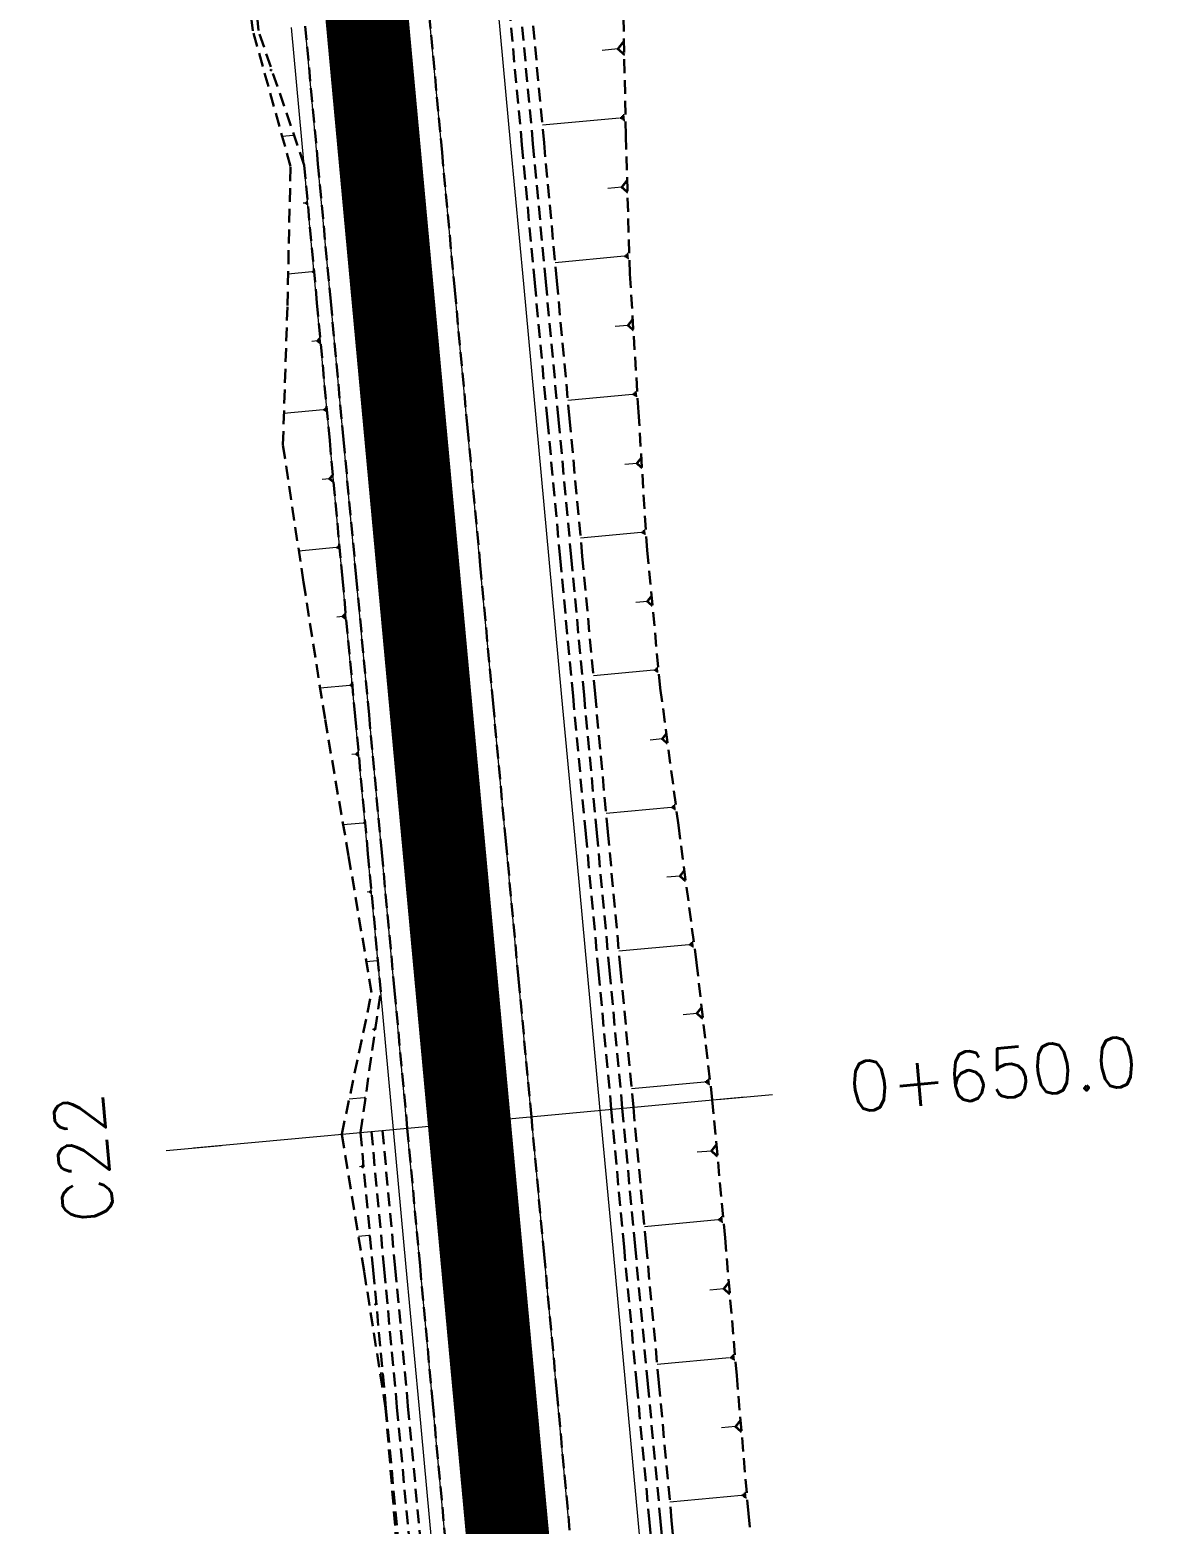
# Model space of a CAD drawing. Header units: metres. Extents: x 544752 to 548977, y 1840603 to 1844608.
# Drawn here: x 548053.6 to 548094.9, y 1841429.3 to 1841483.3 of the extents above; entities that cross this region are included whole.
import ezdxf

# ---------------------------------------------------------------- set-up
doc = ezdxf.new("R2010")
doc.units = ezdxf.units.M
doc.header["$MEASUREMENT"] = 0
for name, pattern in [('ACAD_ISO02W100', [15, 12, -3]), ('Anordnung Grundriss$0$GESTRICHELT', [0.75, 0.5, -0.25]), ('HIDDEN', [0.375, 0.25, -0.125])]:
    doc.linetypes.add(name, pattern=pattern)
doc.layers.add('C-ROAD', color=7, linetype='Continuous')
for name, color, linetype, lineweight in [('C-ROAD-CORR', 5, 'Continuous', 0), ('C-ROAD-SAMP', 150, 'HIDDEN', 0), ('C-ROAD-SAMP-TEXT', 11, 'Continuous', 0), ('C-TOPO-FEAT', 94, 'Continuous', 5)]:
    doc.layers.add(name, color=color, linetype=linetype, lineweight=lineweight)

msp = doc.modelspace()

# ---------------------------------------------------------------- linework, layer by layer
at = {"layer": 'C-ROAD', "color": 1, "linetype": 'ACAD_ISO02W100', "lineweight": 60, "ltscale": 0.1, "const_width": 3, "flags": 128}
msp.add_lwpolyline([(548075.9532784619, 1841374.251104837), (548063.8411647681, 1841505.086428439)], dxfattribs=at)
at = {"layer": 'C-ROAD-CORR', "color": 160, "linetype": 'Continuous'}
for p, q in [((548074.8782773166, 1841482.627246626, 483.406388162574), (548074.3077470337, 1841482.574429638, 482.833418322373)), ((548062.3554245185, 1841481.861804835, 480.5089228033092), (548062.3081774168, 1841481.857430922, 480.4772900514079)), ((548074.9399439608, 1841480.128908986, 483.1858565904199), (548072.1509575397, 1841479.870717851, 480.3849446105996)), ((548074.985334297, 1841480.101005626, 483.2284815040564), (548074.97944048, 1841480.164670768, 483.2284815040564)), ((548075.030724633, 1841480.073102267, 483.271106417693), (548075.0189369994, 1841480.20043255, 483.271106417693)), ((548075.0761149692, 1841480.045198907, 483.3137313313295), (548075.0584335186, 1841480.236194332, 483.3137313313295)), ((548075.1215053053, 1841480.017295547, 483.356356244966), (548075.097930038, 1841480.271956114, 483.356356244966)), ((548063.1485097317, 1841479.493861955, 480.4505769242967), (548062.7571168658, 1841479.45762866, 480.1885326302395)), ((548063.1561072754, 1841479.489191424, 480.4553333647006), (548063.1551207543, 1841479.499847848, 480.4553333647006)), ((548063.1637048192, 1841479.484520892, 480.4600898051045), (548063.1617317767, 1841479.505833742, 480.4600898051045)), ((548063.1713023628, 1841479.479850361, 480.4648462455085), (548063.1683427992, 1841479.511819635, 480.4648462455085)), ((548063.1788999066, 1841479.47517983, 480.4696026859124), (548063.1749538216, 1841479.517805528, 480.4696026859124)), ((548075.0182800547, 1841477.630891916, 482.9819278328711), (548074.5094484219, 1841477.583786697, 482.4709204629249)), ((548063.6196183487, 1841477.058058112, 480.3870381860056), (548063.5112525485, 1841477.04802612, 480.3144854083051)), ((548075.142945112, 1841475.108059056, 482.8218344927289), (548075.1376799792, 1841475.164933139, 482.8218344927289)), ((548075.1834937336, 1841475.083132103, 482.8599126749619), (548075.1729634679, 1841475.196880269, 482.8599126749619)), ((548075.2240423552, 1841475.05820515, 482.897990857195), (548075.2082469567, 1841475.228827399, 482.897990857195)), ((548075.2645909768, 1841475.033278198, 482.936069039428), (548075.2435304455, 1841475.260774529, 482.936069039428)), ((548063.8928607275, 1841474.525459524, 480.3610125502464), (548063.8841951109, 1841474.619065708, 480.3610125502464)), ((548075.1023964904, 1841475.132986008, 482.7837563104958), (548072.6109067928, 1841474.90233571, 480.2816131344574)), ((548063.8261237965, 1841474.566485539, 480.3192319107677), (548062.9666236854, 1841474.486917095, 479.7437817185962)), ((548063.8428080293, 1841474.556229035, 480.3296770706374), (548063.8406416251, 1841474.579630581, 480.3296770706374)), ((548063.859492262, 1841474.545972532, 480.3401222305071), (548063.8551594537, 1841474.592775623, 480.3401222305071)), ((548063.8761764948, 1841474.535716028, 480.3505673903767), (548063.8696772823, 1841474.605920666, 480.3505673903767)), ((548075.243556834, 1841472.63749547, 482.6425493797137), (548074.7800592012, 1841472.594587057, 482.1770698555355)), ((548064.0315906359, 1841472.074816816, 480.2507302691857), (548063.8251320885, 1841472.055703863, 480.1125027003272)), ((548075.4049127584, 1841470.142860058, 482.5215099489278), (548073.0715141161, 1841469.926845079, 480.178133817294)), ((548075.4428884716, 1841470.11951478, 482.5571719782774), (548075.4379574243, 1841470.172780065, 482.5571719782774)), ((548075.480864185, 1841470.096169503, 482.5928340076271), (548075.4710020901, 1841470.202700072, 482.5928340076271)), ((548075.5188398983, 1841470.072824226, 482.6284960369767), (548075.5040467561, 1841470.232620079, 482.6284960369767)), ((548075.5568156115, 1841470.049478948, 482.6641580663263), (548075.537091422, 1841470.262540086, 482.6641580663263)), ((548064.2362039378, 1841469.583069077, 480.1816571694889), (548062.81668465, 1841469.451656714, 479.2312644512238)), ((548064.2637590128, 1841469.566129807, 480.1989080176361), (548064.2601810582, 1841469.604778954, 480.1989080176361)), ((548064.2913140879, 1841469.549190537, 480.2161588657833), (548064.2841581785, 1841469.62648883, 480.2161588657833)), ((548064.3188691629, 1841469.532251267, 480.2334097139304), (548064.3081352989, 1841469.648198707, 480.2334097139304)), ((548064.3464242379, 1841469.515311996, 480.2506605620776), (548064.3321124193, 1841469.669908583, 480.2506605620776)), ((548075.5647792493, 1841467.648135551, 482.3989802195516), (548075.1281904782, 1841467.607718233, 481.9605246179077)), ((548064.461395433, 1841467.09322637, 480.1263615260939), (548064.192591652, 1841467.06834179, 479.9463927449094)), ((548075.724115994, 1841465.153379356, 482.2759204362492), (548073.5322040081, 1841464.950462541, 480.0746359504075)), ((548075.7597890331, 1841465.13144963, 482.3094200827131), (548075.755156982, 1841465.18148515, 482.3094200827131)), ((548075.7954620724, 1841465.109519903, 482.3429197291769), (548075.7861979699, 1841465.209590944, 482.3429197291769)), ((548075.8311351115, 1841465.087590177, 482.3764193756408), (548075.817238958, 1841465.237696738, 482.3764193756408)), ((548075.8668081507, 1841465.065660451, 482.4099190221046), (548075.848279946, 1841465.265802533, 482.4099190221046)), ((548064.7034982664, 1841464.604949233, 480.0823883161893), (548063.354374566, 1841464.48005376, 479.1791266614078)), ((548064.7296868537, 1841464.588850001, 480.0987836750176), (548064.726286334, 1841464.625582492, 480.0987836750176)), ((548064.7558754411, 1841464.572750769, 480.1151790338459), (548064.7490744015, 1841464.646215751, 480.1151790338459)), ((548064.7820640284, 1841464.556651537, 480.1315743926743), (548064.771862469, 1841464.66684901, 480.1315743926743)), ((548064.8082526159, 1841464.540552304, 480.1479697515026), (548064.7946505365, 1841464.687482269, 480.1479697515026)), ((548075.9421322529, 1841462.663196488, 482.2116941868845), (548075.5216367088, 1841462.624269004, 481.7894006260508)), ((548064.9464585404, 1841462.116751475, 480.0389891776447), (548064.7260817749, 1841462.096350039, 479.8914431210623)), ((548076.1811208412, 1841460.174648147, 482.168495314437), (548073.993078168, 1841459.972089535, 479.9710966861521)), ((548076.2167309079, 1841460.152757133, 482.2019358250384), (548076.2121070336, 1841460.202704327, 482.2019358250384)), ((548076.2523409746, 1841460.130866119, 482.2353763356398), (548076.243093226, 1841460.230760507, 482.2353763356398)), ((548076.2879510414, 1841460.108975105, 482.2688168462412), (548076.2740794184, 1841460.258816687, 482.2688168462412)), ((548076.3235611081, 1841460.08708409, 482.3022573568426), (548076.3050656108, 1841460.286872868, 482.3022573568426)), ((548065.1901234667, 1841459.62861895, 479.9960618159412), (548064.1243926466, 1841459.529958646, 479.2825365967375)), ((548065.2108109578, 1841459.615901474, 480.0090132148409), (548065.2081247411, 1841459.644918049, 480.0090132148409)), ((548065.2314984491, 1841459.603183999, 480.0219646137405), (548065.2261260154, 1841459.661217147, 480.0219646137405)), ((548065.2521859403, 1841459.590466523, 480.0349160126402), (548065.2441272899, 1841459.677516246, 480.0349160126402)), ((548065.2728734314, 1841459.577749047, 480.0478674115398), (548065.2621285643, 1841459.693815344, 480.0478674115398)), ((548076.4800203497, 1841457.693034874, 482.1856201973741), (548076.044647222, 1841457.652730095, 481.7483854372185)), ((548065.435392772, 1841457.140634951, 479.9542086137868), (548065.2712031784, 1841457.125435057, 479.8442808407439)), ((548076.8003338013, 1841455.213900401, 482.2243065831668), (548074.4536799907, 1841454.996658321, 479.8676186047454)), ((548076.8385252405, 1841455.190422507, 482.2601711952193), (548076.8335661816, 1841455.243990372, 482.2601711952193)), ((548076.8767166797, 1841455.166944614, 482.2960358072718), (548076.866798562, 1841455.274080344, 482.2960358072718)), ((548076.9149081189, 1841455.143466721, 482.3319004193243), (548076.9000309423, 1841455.304170315, 482.3319004193243)), ((548076.953099558, 1841455.119988828, 482.3677650313767), (548076.9332633227, 1841455.334260287, 482.3677650313767)), ((548065.6819805698, 1841454.652773012, 479.9132381652975), (548064.9572903764, 1841454.585684631, 479.4280455449191)), ((548065.6960479326, 1841454.644125209, 479.9220450343478), (548065.6942213222, 1841454.663856295, 479.9220450343478)), ((548065.7101152954, 1841454.635477406, 479.9308519033981), (548065.7064620745, 1841454.674939579, 479.9308519033981)), ((548065.724182658, 1841454.626829603, 479.9396587724484), (548065.718702827, 1841454.686022862, 479.9396587724484)), ((548065.7382500208, 1841454.6181818, 479.9484656414987), (548065.7309435793, 1841454.697106146, 479.9484656414987)), ((548077.1196210999, 1841452.734627724, 482.2619575543802), (548076.6497053884, 1841452.691125156, 481.7900325080605)), ((548065.9282177687, 1841452.164878616, 479.872032984495), (548065.8280148762, 1841452.155602307, 479.8049454147222)), ((548077.5207037331, 1841450.20479497, 482.376394592414), (548077.5100348239, 1841450.320040766, 482.376394592414)), ((548077.5617862258, 1841450.179539824, 482.4149741194295), (548077.545782862, 1841450.352408518, 482.4149741194295)), ((548077.6028687184, 1841450.154284678, 482.4535536464451), (548077.5815309001, 1841450.38477627, 482.4535536464451)), ((548077.4385387477, 1841450.255305262, 482.2992355383829), (548074.9142456102, 1841450.021618177, 479.7641486567094)), ((548077.4796212404, 1841450.230050116, 482.3378150653984), (548077.4742867858, 1841450.287673014, 482.3378150653984)), ((548066.1741668418, 1841449.676957546, 479.8306348986414), (548065.7941442191, 1841449.641776854, 479.5762031790252)), ((548066.1815436713, 1841449.672422697, 479.8352531610442), (548066.1805858093, 1841449.682769545, 479.8352531610442)), ((548066.1889205009, 1841449.667887848, 479.8398714234469), (548066.1870047767, 1841449.688581544, 479.8398714234469)), ((548066.1962973304, 1841449.663352999, 479.8444896858497), (548066.1934237442, 1841449.694393542, 479.8444896858497)), ((548066.20367416, 1841449.65881815, 479.8491079482524), (548066.1998427117, 1841449.700205541, 479.8491079482524)), ((548077.7297131686, 1841447.772504462, 482.3085490167988), (548077.2309654633, 1841447.726332765, 481.8076686926826)), ((548066.081642882, 1841447.195756146, 479.7792458624052), (548066.011304898, 1841447.189244589, 479.732153365418)), ((548078.0108180635, 1841445.288441184, 482.3077126551861), (548075.3750100307, 1841445.044430578, 479.6606340463383)), ((548078.0537154444, 1841445.26207035, 482.347996497701), (548078.0481453312, 1841445.322238836, 482.347996497701)), ((548078.0966128252, 1841445.235699515, 482.388280340216), (548078.085472599, 1841445.356036488, 482.388280340216)), ((548078.1395102061, 1841445.209328681, 482.428564182731), (548078.1227998667, 1841445.38983414, 482.428564182731)), ((548078.182407587, 1841445.182957846, 482.4688480252459), (548078.1601271344, 1841445.423631792, 482.4688480252459)), ((548065.7109588379, 1841444.720077028, 479.7196461762061), (548065.1720116616, 1841444.670183855, 479.3588117188639)), ((548065.72142064, 1841444.713645716, 479.7261957849208), (548065.7200622022, 1841444.728319591, 479.7261957849208)), ((548065.731882442, 1841444.707214404, 479.7327453936355), (548065.7291655666, 1841444.736562154, 479.7327453936355)), ((548065.7423442442, 1841444.700783091, 479.7392950023502), (548065.7382689309, 1841444.744804716, 479.7392950023502)), ((548065.7528060463, 1841444.694351779, 479.7458446110649), (548065.7473722952, 1841444.753047279, 479.7458446110649)), ((548078.2555294447, 1841442.800566643, 482.2702772905175), (548077.7442448563, 1841442.753234341, 481.7568064761285)), ((548065.6431804859, 1841442.238322913, 479.6686378053551), (548065.5452442624, 1841442.229256442, 479.6030678096411)), ((548078.4869991245, 1841440.311305383, 482.2195254574824), (548075.8359006976, 1841440.065879265, 479.5570910736793)), ((548078.5301453542, 1841440.284781571, 482.2600429876623), (548078.5245429288, 1841440.345299096, 482.2600429876623)), ((548078.5732915839, 1841440.258257758, 482.3005605178422), (548078.562086733, 1841440.379292809, 482.3005605178422)), ((548078.6164378137, 1841440.231733945, 482.3410780480221), (548078.5996305372, 1841440.413286522, 482.3410780480221)), ((548078.6595840434, 1841440.205210133, 482.381595578202), (548078.6371743415, 1841440.447280235, 482.381595578202)), ((548065.8880190108, 1841439.750299034, 479.6264961882362), (548065.5082186403, 1841439.715138917, 479.3722132703754)), ((548065.895391526, 1841439.745766837, 479.6311117496963), (548065.8944342242, 1841439.756107634, 479.6311117496963)), ((548065.9027640414, 1841439.74123464, 479.6357273111565), (548065.9008494376, 1841439.761916233, 479.6357273111565)), ((548065.9101365567, 1841439.736702443, 479.6403428726166), (548065.907264651, 1841439.767724833, 479.6403428726166)), ((548065.917509072, 1841439.732170246, 479.6449584340767), (548065.9136798645, 1841439.773533433, 479.6449584340767)), ((548078.7038697542, 1841437.820753785, 482.1541190502805), (548078.1950082923, 1841437.773645804, 481.6430817236554)), ((548066.1322026101, 1841437.262214525, 479.5839160871748), (548066.0906297506, 1841437.258365907, 479.5560823385765)), ((548078.9154285459, 1841435.329732699, 482.0833806025983), (548076.2967928571, 1841435.087311828, 479.4535477656738)), ((548078.9580464495, 1841435.303533671, 482.1234019950441), (548078.9525126257, 1841435.363310159, 482.1234019950441)), ((548079.000664353, 1841435.277334643, 482.1634233874899), (548078.9895967055, 1841435.396887618, 482.1634233874899)), ((548079.0432822565, 1841435.251135615, 482.2034447799357), (548079.0266807855, 1841435.430465078, 482.2034447799357)), ((548079.08590016, 1841435.224936587, 482.2434661723815), (548079.0637648653, 1841435.464042537, 482.2434661723815)), ((548066.375710287, 1841434.774067443, 479.5408834443368), (548066.2910493604, 1841434.766229936, 479.4842014894345)), ((548066.3773536871, 1841434.773057176, 479.541912294598), (548066.3771402959, 1841434.775362232, 479.541912294598)), ((548066.3789970872, 1841434.772046908, 479.5429411448592), (548066.3785703047, 1841434.776657022, 479.5429411448592)), ((548066.3806404873, 1841434.771036641, 479.5439699951204), (548066.3800003136, 1841434.777951811, 479.5439699951204)), ((548066.3822838875, 1841434.770026373, 479.5449988453817), (548066.3814303224, 1841434.7792466, 479.5449988453817)), ((548079.1285471737, 1841432.838842983, 482.0142071904876), (548078.626672518, 1841432.792381808, 481.5101865452543)), ((548079.3422335385, 1841430.348001081, 481.9456034078256), (548076.7576858017, 1841430.10873591, 479.350004281295)), ((548079.3842966657, 1841430.322143097, 481.9851038239051), (548079.3788348783, 1841430.381141447, 481.9851038239051)), ((548079.4263597929, 1841430.296285114, 482.0246042399846), (548079.415436218, 1841430.414281814, 482.0246042399846)), ((548079.4684229201, 1841430.27042713, 482.0641046560642), (548079.4520375578, 1841430.447422181, 482.0641046560642)), ((548079.5104860474, 1841430.244569147, 482.1036050721437), (548079.4886388975, 1841430.480562548, 482.1036050721437))]:
    msp.add_line(p, q, dxfattribs=at)
at = {"layer": 'C-ROAD-CORR', "color": 5, "linetype": 'Anordnung Grundriss$0$GESTRICHELT', "lineweight": 30, "extrusion": (-0.704096103501189, -0.06518187778052273, 0.7071067810758487), "const_width": 0.1, "elevation": -505586.8618310076}
msp.add_lwpolyline([(-1783120.167434823, 506270.821121218), (-1783119.927751067, 506270.5015428771), (-1783119.688067311, 506270.821121218)], dxfattribs=at)
at = {"layer": 'C-ROAD-CORR', "color": 5, "linetype": 'Anordnung Grundriss$0$GESTRICHELT', "lineweight": 30, "extrusion": (-0.5523384253406483, -0.0511328724942591, 0.8320502948997128), "const_width": 0.1, "elevation": -396476.3480329022}
msp.add_lwpolyline([(-1783120.340271054, 595580.8015831911), (-1783120.318935371, 595580.7731356139), (-1783120.297599688, 595580.8015831911)], dxfattribs=at)
at = {"layer": 'C-ROAD-CORR', "color": 5, "linetype": 'Anordnung Grundriss$0$GESTRICHELT', "lineweight": 30, "extrusion": (-0.704096103494983, -0.0651818776326988, 0.7071067810956547), "const_width": 0.1, "elevation": -505586.9345977599}
msp.add_lwpolyline([(-1783115.15367602, 506270.2590787124), (-1783114.939912298, 506269.9740604165), (-1783114.726148576, 506270.2590787124)], dxfattribs=at)
at = {"layer": 'C-ROAD-CORR', "color": 5, "linetype": 'Anordnung Grundriss$0$GESTRICHELT', "lineweight": 30, "extrusion": (-0.5523384265674178, -0.0511328710976786, 0.832050294171174), "const_width": 0.1, "elevation": -396476.9001814218}
msp.add_lwpolyline([(-1783115.46998201, 595581.4451809693), (-1783115.421046556, 595581.3799336983), (-1783115.372111104, 595581.4451809693)], dxfattribs=at)
at = {"layer": 'C-ROAD-CORR', "color": 5, "linetype": 'Anordnung Grundriss$0$GESTRICHELT', "lineweight": 30, "extrusion": (-0.704096103345623, -0.06518187767044255, 0.7071067812408997), "const_width": 0.1, "elevation": -505587.0076996855}
msp.add_lwpolyline([(-1783110.141676814, 506269.8270413629), (-1783109.946958222, 506269.5674165737), (-1783109.75223963, 506269.8270413628)], dxfattribs=at)
at = {"layer": 'C-ROAD-CORR', "color": 5, "linetype": 'Anordnung Grundriss$0$GESTRICHELT', "lineweight": 30, "extrusion": (-0.5523384261936717, -0.05113287150342034, 0.8320502943943427), "const_width": 0.1, "elevation": -396476.9868793722}
msp.add_lwpolyline([(-1783110.513712837, 595581.3890760848), (-1783110.420481001, 595581.2647669689), (-1783110.327249163, 595581.3890760848)], dxfattribs=at)
at = {"layer": 'C-ROAD-CORR', "color": 5, "linetype": 'Anordnung Grundriss$0$GESTRICHELT', "lineweight": 30, "extrusion": (-0.7040961033203061, -0.0651818777995483, 0.7071067812542076), "const_width": 0.1, "elevation": -505587.0811085555}
msp.add_lwpolyline([(-1783105.132512623, 506269.5409376658), (-1783104.949098631, 506269.2963856772), (-1783104.76568464, 506269.5409376657)], dxfattribs=at)
at = {"layer": 'C-ROAD-CORR', "color": 5, "linetype": 'Anordnung Grundriss$0$GESTRICHELT', "lineweight": 30, "extrusion": (-0.5523384263273152, -0.05113287159339701, 0.8320502943000969), "const_width": 0.1, "elevation": -396477.0732740821}
msp.add_lwpolyline([(-1783105.541766811, 595581.3317782524), (-1783105.420381328, 595581.1699309432), (-1783105.298995847, 595581.3317782524)], dxfattribs=at)
at = {"layer": 'C-ROAD-CORR', "color": 5, "linetype": 'Anordnung Grundriss$0$GESTRICHELT', "lineweight": 30, "extrusion": (-0.7040961033820609, -0.06518187749542341, 0.7071067812207502), "const_width": 0.1, "elevation": -505587.1537786974}
msp.add_lwpolyline([(-1783100.127564632, 506269.3396829808), (-1783099.950911518, 506269.1041454952), (-1783099.774258403, 506269.3396829809)], dxfattribs=at)
at = {"layer": 'C-ROAD-CORR', "color": 5, "linetype": 'Anordnung Grundriss$0$GESTRICHELT', "lineweight": 30, "extrusion": (-0.5523384262608608, -0.05113287187472967, 0.8320502943269225), "const_width": 0.1, "elevation": -396477.1599114413}
msp.add_lwpolyline([(-1783100.519529073, 595581.2751259214), (-1783100.420012095, 595581.1424366178), (-1783100.320495118, 595581.2751259214)], dxfattribs=at)
at = {"layer": 'C-ROAD-CORR', "color": 5, "linetype": 'Anordnung Grundriss$0$GESTRICHELT', "lineweight": 30, "extrusion": (-0.7040961035020639, -0.06518187764014627, 0.7071067810879176), "const_width": 0.1, "elevation": -505587.2273085756}
msp.add_lwpolyline([(-1783095.13509712, 506269.3844821572), (-1783094.952193829, 506269.1406111027), (-1783094.769290539, 506269.3844821573)], dxfattribs=at)
at = {"layer": 'C-ROAD-CORR', "color": 5, "linetype": 'Anordnung Grundriss$0$GESTRICHELT', "lineweight": 30, "extrusion": (-0.552338426512897, -0.05113287155261927, 0.8320502941794087), "const_width": 0.1, "elevation": -396477.2456122201}
msp.add_lwpolyline([(-1783095.494599936, 595581.2166633279), (-1783095.420455767, 595581.1178044359), (-1783095.346311597, 595581.2166633275)], dxfattribs=at)
at = {"layer": 'C-ROAD-CORR', "color": 5, "linetype": 'Anordnung Grundriss$0$GESTRICHELT', "lineweight": 30, "extrusion": (-0.7040961033371372, -0.065181877632367, 0.7071067812528591), "const_width": 0.1, "elevation": -505587.3003672236}
msp.add_lwpolyline([(-1783090.153346522, 506269.5850829332), (-1783089.955931651, 506269.3218631044), (-1783089.758516779, 506269.5850829331)], dxfattribs=at)
at = {"layer": 'C-ROAD-CORR', "color": 5, "linetype": 'Anordnung Grundriss$0$GESTRICHELT', "lineweight": 30, "extrusion": (-0.5523384261516479, -0.05113287176426647, 0.8320502944062095), "const_width": 0.1, "elevation": -396477.3319595914}
msp.add_lwpolyline([(-1783090.465390258, 595581.1600410197), (-1783090.420140982, 595581.099708652), (-1783090.374891708, 595581.1600410198)], dxfattribs=at)
at = {"layer": 'C-ROAD-CORR', "color": 5, "linetype": 'Anordnung Grundriss$0$GESTRICHELT', "lineweight": 30, "extrusion": (-0.7040961033743433, -0.06518187761778035, 0.707106781217156), "const_width": 0.1, "elevation": -505587.3735385698}
msp.add_lwpolyline([(-1783085.168242431, 506269.7402434961), (-1783084.958715038, 506269.4608736378), (-1783084.749187645, 506269.7402434959)], dxfattribs=at)
at = {"layer": 'C-ROAD-CORR', "color": 5, "linetype": 'Anordnung Grundriss$0$GESTRICHELT', "lineweight": 30, "extrusion": (-0.5523384264631743, -0.05113287200174149, 0.8320502941848155), "const_width": 0.1, "elevation": -396477.2404283682}
msp.add_lwpolyline([(-1783085.489527879, 595580.8369732896), (-1783085.457764895, 595580.7946226451), (-1783085.426001912, 595580.8369732896)], dxfattribs=at)
at = {"layer": 'C-ROAD-CORR', "color": 5, "linetype": 'Anordnung Grundriss$0$GESTRICHELT', "lineweight": 30, "extrusion": (-0.7040961033528084, -0.06518187781330269, 0.7071067812205757), "const_width": 0.1, "elevation": -505587.4470939544}
msp.add_lwpolyline([(-1783080.174071346, 506269.7667018235), (-1783079.959277119, 506269.4803095223), (-1783079.744482893, 506269.7667018233)], dxfattribs=at)
at = {"layer": 'C-ROAD-CORR', "color": 5, "linetype": 'Anordnung Grundriss$0$GESTRICHELT', "lineweight": 30, "extrusion": (-0.5523384263587496, -0.05113287114153407, 0.8320502943069988), "const_width": 0.1, "elevation": -396476.8351510933}
msp.add_lwpolyline([(-1783080.607175173, 595580.0465569376), (-1783080.562949472, 595579.9875893361), (-1783080.51872377, 595580.0465569374)], dxfattribs=at)
at = {"layer": 'C-ROAD-CORR', "color": 5, "linetype": 'Anordnung Grundriss$0$GESTRICHELT', "lineweight": 30, "extrusion": (-0.7040961034288681, -0.06518187771457308, 0.707106781153941), "const_width": 0.1, "elevation": -505587.5201712599}
msp.add_lwpolyline([(-1783075.173221336, 506269.6740539202), (-1783074.959445084, 506269.3890189158), (-1783074.745668829, 506269.6740539202)], dxfattribs=at)
at = {"layer": 'C-ROAD-CORR', "color": 5, "linetype": 'Anordnung Grundriss$0$GESTRICHELT', "lineweight": 30, "extrusion": (-0.5523384260973959, -0.05113287339273338, 0.8320502943421475), "const_width": 0.1, "elevation": -396476.9253090119}
msp.add_lwpolyline([(-1783075.578800385, 595579.9952048002), (-1783075.560027056, 595579.9701736958), (-1783075.54125373, 595579.9952048)], dxfattribs=at)
at = {"layer": 'C-ROAD-CORR', "color": 5, "linetype": 'Anordnung Grundriss$0$GESTRICHELT', "lineweight": 30, "extrusion": (-0.7040961033130122, -0.06518187767356791, 0.7071067812730835), "const_width": 0.1, "elevation": -505587.5932482366}
msp.add_lwpolyline([(-1783070.170470294, 506269.5455225297), (-1783069.959629246, 506269.2644011333), (-1783069.7487882, 506269.5455225297)], dxfattribs=at)
at = {"layer": 'C-ROAD-CORR', "color": 1, "linetype": 'Anordnung Grundriss$0$GESTRICHELT', "lineweight": 30}
for points in [[(548061.8913833515, 1841483.297576401, 480.5551957035019), (548061.4304778745, 1841488.276287694, 480.658742003394), (548060.9695723975, 1841493.254998988, 480.7622883032861), (548060.5086669205, 1841498.233710281, 480.8658346031783), (548060.0477614435, 1841503.212421574, 480.9693809030703), (548059.9079828465, 1841504.722313112, 481.000783342943), (548059.6429176949, 1841508.348958297, 481.0729272029624), (548059.5081467887, 1841513.565991073, 481.1764735028545), (548059.6632698938, 1841518.782458365, 481.2800198027467), (548060.1078083586, 1841523.982264106, 481.3835661026388), (548060.262866276, 1841525.268664349, 481.4092713680909), (548060.8403905034, 1841529.149363639, 481.4871124025308), (548061.8587558537, 1841534.267813229, 481.590658702423), (548063.159762115, 1841539.321819254, 481.6942050023151), (548063.4891312219, 1841540.442122815, 481.7173709929512), (548064.7393948685, 1841544.29578694, 481.8012605903645), (548065.0763493743, 1841545.246373724, 481.8232331658559), (548066.4444538786, 1841549.041146235, 481.919671817948), (548068.1402307119, 1841553.744798107, 482.0497301735742), (548069.8360075452, 1841558.448449979, 482.1914356572431), (548071.5317843786, 1841563.152101851, 482.3447882689546), (548073.227561212, 1841567.855753723, 482.5097880087089), (548074.9233380454, 1841572.559405594, 482.6864348765058)], [(548080.0639952687, 1841424.723353784, 482.0284417377786), (548079.5955871568, 1841429.701370519, 482.1244533218586), (548079.1707539014, 1841434.683421207, 482.2642260863179), (548078.750496467, 1841439.665895503, 482.4085942376126), (548078.287402299, 1841444.644404178, 482.5099424879027), (548077.7173387562, 1841449.613010135, 482.5038639677541), (548077.0655363201, 1841454.574049094, 482.4156970432285), (548076.410711491, 1841459.534808253, 482.3244948021531), (548075.9314318064, 1841464.511818549, 482.4095883272108), (548075.6234192499, 1841469.504683944, 482.6666813096678), (548075.3110681591, 1841474.497147697, 482.9194172064077), (548075.1647440597, 1841479.504981442, 483.3388900173709), (548075.0667449115, 1841484.517288882, 483.8068944143361)], [(548077.2800974359, 1841424.465633727, 479.2326401047966), (548076.819191959, 1841429.44434502, 479.3361864046888), (548076.3582864819, 1841434.423056314, 479.4397327045809), (548075.897381005, 1841439.401767607, 479.5432790044729), (548075.4364755279, 1841444.3804789, 479.6468253043651), (548074.975570051, 1841449.359190193, 479.7503716042572), (548074.514664574, 1841454.337901486, 479.8539179041493), (548074.053759097, 1841459.31661278, 479.9574642040414), (548073.5928536201, 1841464.295324073, 480.0610105039335), (548073.131948143, 1841469.274035366, 480.1645568038256), (548072.6710426661, 1841474.252746659, 480.2681031037177), (548072.210137189, 1841479.231457952, 480.3716494036098), (548071.7492317121, 1841484.210169246, 480.4751957035019)], [(548072.8553926931, 1841368.373001887, 478.1736308059836), (548072.0324887332, 1841373.755108327, 478.2771771058756), (548072.0200965403, 1841373.88698951, 478.2796949213914), (548071.5703983683, 1841378.744639243, 478.3807234057678), (548071.1094928914, 1841383.723350537, 478.4842697056599), (548070.6485874143, 1841388.70206183, 478.587816005552), (548070.1876819374, 1841393.680773123, 478.6913623054441), (548069.7267764603, 1841398.659484416, 478.7949086053362), (548069.2658709834, 1841403.63819571, 478.8984549052283), (548068.8049655063, 1841408.616907003, 479.0020012051204), (548068.3440600294, 1841413.595618296, 479.1055475050125), (548067.8831545524, 1841418.574329589, 479.2090938049046), (548067.4222490754, 1841423.553040883, 479.3126401047967), (548066.9613435984, 1841428.531752176, 479.4161864046888), (548066.5004381214, 1841433.510463469, 479.5197327045809), (548066.0395326444, 1841438.489174762, 479.623279004473), (548065.5786271674, 1841443.467886055, 479.7268253043651)]]:
    msp.add_polyline3d(points, dxfattribs=at)
at = {"layer": 'C-ROAD-CORR', "color": 11, "linetype": 'Anordnung Grundriss$0$GESTRICHELT', "lineweight": 30}
for points in [[(548066.8883393373, 1841428.524993788, 479.4895028281555), (548066.4877818117, 1841433.509291808, 479.5112590863349), (548065.7130746687, 1841438.458952831, 479.4047097425353), (548064.9063779222, 1841443.405652409, 479.2767428060236), (548065.9821134551, 1841448.526618638, 479.6090968430887), (548065.1487224508, 1841453.470846988, 479.4632576392133), (548064.2999784109, 1841458.413654027, 479.3071393123507), (548063.5214914648, 1841463.362965134, 479.1980593250626), (548062.7805525584, 1841468.31575226, 479.1141183998598), (548062.9407498377, 1841473.351962301, 479.6335037390354), (548063.055465588, 1841478.383961877, 480.1224384078616), (548061.6951272583, 1841483.279407943, 480.4237988542072), (548061.0816563958, 1841488.243995456, 481.0090550243044)], [(548080.0639952687, 1841424.723353784, 482.0284417377786), (548079.5955871568, 1841429.701370519, 482.1244533218586), (548079.1707539014, 1841434.683421207, 482.2642260863179), (548078.750496467, 1841439.665895503, 482.4085942376126), (548078.287402299, 1841444.644404178, 482.5099424879027), (548077.7173387562, 1841449.613010135, 482.5038639677541), (548077.0655363201, 1841454.574049094, 482.4156970432285), (548076.410711491, 1841459.534808253, 482.3244948021531), (548075.9314318064, 1841464.511818549, 482.4095883272108), (548075.6234192499, 1841469.504683944, 482.6666813096678), (548075.3110681591, 1841474.497147697, 482.9194172064077), (548075.1647440597, 1841479.504981442, 483.3388900173709), (548075.0667449115, 1841484.517288882, 483.8068944143361)], [(548066.5004381214, 1841433.510463469, 479.5197327045809), (548066.0395326444, 1841438.489174762, 479.623279004473), (548065.5786271674, 1841443.467886055, 479.7268253043651), (548066.3126124007, 1841448.557214663, 479.8303716042572), (548065.8517069237, 1841453.535925956, 479.9339179041493), (548065.3908014467, 1841458.51463725, 480.0374642040414), (548064.9298959698, 1841463.493348543, 480.1410105039335), (548064.4689904928, 1841468.472059836, 480.2445568038256), (548064.0080850158, 1841473.450771129, 480.3481031037177), (548063.5471795388, 1841478.429482422, 480.4516494036098), (548061.8913833515, 1841483.297576401, 480.5551957035019)]]:
    msp.add_polyline3d(points, dxfattribs=at)
at = {"layer": 'C-ROAD-CORR', "color": 5, "linetype": 'Anordnung Grundriss$0$GESTRICHELT', "lineweight": 30}
for points in [[(548073.134945602, 1841429.103274967, 479.4361864046888), (548072.674040125, 1841434.081986261, 479.5397327045809), (548072.213134648, 1841439.060697554, 479.643279004473), (548071.752229171, 1841444.039408847, 479.7468253043651), (548071.291323694, 1841449.01812014, 479.8503716042572), (548070.830418217, 1841453.996831433, 479.9539179041493), (548070.36951274, 1841458.975542727, 480.0574642040414), (548069.9086072631, 1841463.95425402, 480.1610105039335), (548069.4477017861, 1841468.932965313, 480.2645568038256), (548068.9867963091, 1841473.911676606, 480.3681031037177), (548068.5258908321, 1841478.890387899, 480.4716494036098), (548068.0649853551, 1841483.869099193, 480.5751957035019)], [(548068.654105438, 1841428.688460038, 479.4361864046888), (548068.193199961, 1841433.667171331, 479.5397327045809), (548067.732294484, 1841438.645882624, 479.643279004473), (548067.271389007, 1841443.624593918, 479.7468253043651), (548066.81048353, 1841448.603305211, 479.8503716042572), (548066.349578053, 1841453.582016504, 479.9539179041493), (548065.888672576, 1841458.560727797, 480.0574642040414), (548065.4277670991, 1841463.539439091, 480.1610105039335), (548064.9668616221, 1841468.518150384, 480.2645568038256), (548064.5059561451, 1841473.496861677, 480.3681031037177), (548064.0450506681, 1841478.47557297, 480.4716494036098), (548063.5841451911, 1841483.454284263, 480.5751957035019)]]:
    msp.add_polyline3d(points, dxfattribs=at)
at = {"layer": 'C-ROAD-CORR', "color": 160, "linetype": 'Anordnung Grundriss$0$GESTRICHELT', "lineweight": 30}
for points in [[(548073.134945602, 1841429.103274967, 479.2861864046888), (548072.674040125, 1841434.081986261, 479.3897327045809), (548072.213134648, 1841439.060697554, 479.493279004473), (548071.752229171, 1841444.039408847, 479.5968253043651), (548071.291323694, 1841449.01812014, 479.7003716042572), (548070.830418217, 1841453.996831433, 479.8039179041493), (548070.36951274, 1841458.975542727, 479.9074642040414), (548069.9086072631, 1841463.95425402, 480.0110105039335), (548069.4477017861, 1841468.932965313, 480.1145568038256), (548068.9867963091, 1841473.911676606, 480.2181031037177), (548068.5258908321, 1841478.890387899, 480.3216494036099), (548068.0649853551, 1841483.869099193, 480.4251957035019)], [(548068.654105438, 1841428.688460038, 479.2861864046888), (548068.193199961, 1841433.667171331, 479.3897327045809), (548067.732294484, 1841438.645882624, 479.493279004473), (548067.271389007, 1841443.624593918, 479.5968253043651), (548066.81048353, 1841448.603305211, 479.7003716042572), (548066.349578053, 1841453.582016504, 479.8039179041493), (548065.888672576, 1841458.560727797, 479.9074642040414), (548065.4277670991, 1841463.539439091, 480.0110105039335), (548064.9668616221, 1841468.518150384, 480.1145568038256), (548064.5059561451, 1841473.496861677, 480.2181031037177), (548064.0450506681, 1841478.47557297, 480.3216494036099), (548063.5841451911, 1841483.454284263, 480.4251957035019)]]:
    msp.add_polyline3d(points, dxfattribs=at)
at = {"layer": 'C-ROAD-CORR', "color": 92, "linetype": 'Anordnung Grundriss$0$GESTRICHELT', "lineweight": 30}
for points in [[(548076.483503629, 1841424.391888851, 478.8326401047967), (548076.022598152, 1841429.370600144, 478.9361864046888), (548075.561692675, 1841434.349311437, 479.0397327045809), (548075.100787198, 1841439.32802273, 479.143279004473), (548074.639881721, 1841444.306734024, 479.2468253043651), (548074.1789762441, 1841449.285445317, 479.3503716042572), (548073.718070767, 1841454.26415661, 479.4539179041493), (548073.2571652901, 1841459.242867903, 479.5574642040414), (548072.7962598131, 1841464.221579197, 479.6610105039335), (548072.3353543361, 1841469.20029049, 479.7645568038256), (548071.8744488591, 1841474.179001783, 479.8681031037177), (548071.4135433821, 1841479.157713076, 479.9716494036098), (548070.9526379051, 1841484.136424369, 480.0751957035019)], [(548076.8818005325, 1841424.428761289, 478.8326401047967), (548076.4208950555, 1841429.407472582, 478.9361864046888), (548075.9599895785, 1841434.386183875, 479.0397327045809), (548075.4990841015, 1841439.364895168, 479.143279004473), (548075.0381786245, 1841444.343606462, 479.2468253043651), (548074.5772731475, 1841449.322317755, 479.3503716042572), (548074.1163676705, 1841454.301029048, 479.4539179041493), (548073.6554621935, 1841459.279740341, 479.5574642040414), (548073.1945567166, 1841464.258451635, 479.6610105039335), (548072.7336512395, 1841469.237162928, 479.7645568038256), (548072.2727457626, 1841474.215874221, 479.8681031037177), (548071.8118402855, 1841479.194585514, 479.9716494036098), (548071.3509348086, 1841484.173296808, 480.0751957035019)], [(548066.4877818117, 1841433.509291808, 479.5112590863349), (548065.7130746687, 1841438.458952831, 479.4047097425353), (548064.9063779222, 1841443.405652409, 479.2767428060236), (548065.9821134551, 1841448.526618638, 479.6090968430887), (548065.1487224508, 1841453.470846988, 479.4632576392133), (548064.2999784109, 1841458.413654027, 479.3071393123507), (548063.5214914648, 1841463.362965134, 479.1980593250626), (548062.7805525584, 1841468.31575226, 479.1141183998598), (548062.9407498377, 1841473.351962301, 479.6335037390354), (548063.055465588, 1841478.383961877, 480.1224384078616), (548061.6951272583, 1841483.279407943, 480.4237988542072)], [(548066.5004381214, 1841433.510463469, 479.5197327045809), (548066.0395326444, 1841438.489174762, 479.623279004473), (548065.5786271674, 1841443.467886055, 479.7268253043651), (548066.3126124007, 1841448.557214663, 479.8303716042572), (548065.8517069237, 1841453.535925956, 479.9339179041493), (548065.3908014467, 1841458.51463725, 480.0374642040414), (548064.9298959698, 1841463.493348543, 480.1410105039335), (548064.4689904928, 1841468.472059836, 480.2445568038256), (548064.0080850158, 1841473.450771129, 480.3481031037177), (548063.5471795388, 1841478.429482422, 480.4516494036098), (548061.8913833515, 1841483.297576401, 480.5551957035019)], [(548073.2467400237, 1841368.4557501, 477.7736308059835), (548072.4306825349, 1841373.793078002, 477.8771771058756), (548072.4183934438, 1841373.923861948, 477.8796949213913), (548071.9686952718, 1841378.781511682, 477.9807234057677), (548071.5077897948, 1841383.760222975, 478.0842697056598), (548071.0468843178, 1841388.738934268, 478.187816005552), (548070.5859788408, 1841393.717645561, 478.2913623054441), (548070.1250733638, 1841398.696356854, 478.3949086053361), (548069.6641678868, 1841403.675068148, 478.4984549052282), (548069.2032624098, 1841408.653779441, 478.6020012051204), (548068.7423569328, 1841413.632490734, 478.7055475050125), (548068.2814514559, 1841418.611202027, 478.8090938049045), (548067.8205459788, 1841423.589913321, 478.9126401047967), (548067.3596405019, 1841428.568624614, 479.0161864046888), (548066.8987350248, 1841433.547335907, 479.1197327045809), (548066.4378295479, 1841438.5260472, 479.2232790044729), (548065.9769240709, 1841443.504758494, 479.3268253043651)], [(548073.6380873544, 1841368.538498313, 477.7736308059835), (548072.8288763367, 1841373.831047677, 477.8771771058756), (548072.8166903472, 1841373.960734386, 477.8796949213913), (548072.3669921751, 1841378.81838412, 477.9807234057677), (548071.9060866982, 1841383.797095413, 478.0842697056598), (548071.4451812211, 1841388.775806706, 478.187816005552), (548070.9842757442, 1841393.754517999, 478.2913623054441), (548070.5233702671, 1841398.733229293, 478.3949086053361), (548070.0624647902, 1841403.711940586, 478.4984549052282), (548069.6015593131, 1841408.690651879, 478.6020012051204), (548069.1406538362, 1841413.669363172, 478.7055475050125), (548068.6797483593, 1841418.648074466, 478.8090938049045), (548068.2188428822, 1841423.626785759, 478.9126401047967), (548067.7579374053, 1841428.605497052, 479.0161864046888), (548067.2970319282, 1841433.584208345, 479.1197327045809), (548066.8361264513, 1841438.562919638, 479.2232790044729), (548066.3752209742, 1841443.541630932, 479.3268253043651)]]:
    msp.add_polyline3d(points, dxfattribs=at)
at = {"layer": 'C-ROAD-CORR', "color": 150, "linetype": 'Anordnung Grundriss$0$GESTRICHELT', "lineweight": 30}
msp.add_polyline3d([(548070.89452552, 1841428.895867503, 479.5036864046888), (548070.433620043, 1841433.874578796, 479.6072327045809), (548069.972714566, 1841438.853290089, 479.710779004473), (548069.511809089, 1841443.832001382, 479.8143253043651), (548069.050903612, 1841448.810712676, 479.9178716042572), (548068.589998135, 1841453.789423969, 480.0214179041493), (548068.129092658, 1841458.768135262, 480.1249642040414), (548067.6681871811, 1841463.746846555, 480.2285105039335), (548067.2072817041, 1841468.725557848, 480.3320568038256), (548066.7463762271, 1841473.704269142, 480.4356031037177), (548066.2854707501, 1841478.682980435, 480.5391494036098), (548065.8245652731, 1841483.661691728, 480.6426957035019)], dxfattribs=at)
msp.add_polyline3d([(548070.89452552, 1841428.895867503, 479.5036864046888), (548070.433620043, 1841433.874578796, 479.6072327045809), (548069.972714566, 1841438.853290089, 479.710779004473), (548069.511809089, 1841443.832001382, 479.8143253043651), (548069.050903612, 1841448.810712676, 479.9178716042572), (548068.589998135, 1841453.789423969, 480.0214179041493), (548068.129092658, 1841458.768135262, 480.1249642040414), (548067.6681871811, 1841463.746846555, 480.2285105039335), (548067.2072817041, 1841468.725557848, 480.3320568038256), (548066.7463762271, 1841473.704269142, 480.4356031037177), (548066.2854707501, 1841478.682980435, 480.5391494036098), (548065.8245652731, 1841483.661691728, 480.6426957035019)], dxfattribs=at)
at = {"layer": 'C-ROAD-SAMP', "color": 1, "linetype": 'Continuous', "lineweight": 13}
msp.add_lwpolyline([(548059.5543865027, 1841442.910190429), (548069.5118090891, 1841443.832001382), (548079.4692316755, 1841444.753812336)], dxfattribs=at)
at = {"layer": 'C-ROAD-SAMP-TEXT', "color": 4, "linetype": 'Continuous', "lineweight": 5}
msp.add_line((548078.4734894169, 1841444.661631241), (548080.4649739342, 1841444.845993432), dxfattribs=at)
at = {"layer": 'C-ROAD-SAMP-TEXT', "color": 1, "linetype": 'Continuous', "lineweight": -3}
msp.add_line((548070.5075513477, 1841443.924182478), (548068.5160668305, 1841443.739820287), dxfattribs=at)
at = {"layer": 'C-ROAD-SAMP-TEXT', "color": 4, "linetype": 'Continuous', "lineweight": 9}
msp.add_line((548058.5586442441, 1841442.818009333), (548060.5501287614, 1841443.002371524), dxfattribs=at)
at = {"layer": 'C-TOPO-FEAT', "color": 94, "linetype": 'Continuous', "lineweight": 0, "ltscale": 2}
for points in [[(548073.134945602, 1841429.103274967, 478.9861864046888), (548072.674040125, 1841434.081986261, 479.0897327045809), (548072.213134648, 1841439.060697554, 479.193279004473), (548071.752229171, 1841444.039408847, 479.2968253043651), (548071.291323694, 1841449.01812014, 479.4003716042572), (548070.830418217, 1841453.996831433, 479.5039179041493), (548070.36951274, 1841458.975542727, 479.6074642040414), (548069.9086072631, 1841463.95425402, 479.7110105039335), (548069.4477017861, 1841468.932965313, 479.8145568038256), (548068.9867963091, 1841473.911676606, 479.9181031037177), (548068.5258908321, 1841478.890387899, 480.0216494036098), (548068.0649853551, 1841483.869099193, 480.1251957035019)], [(548076.0852067255, 1841424.355016413, 479.2326401047966), (548075.6243012486, 1841429.333727706, 479.3361864046888), (548075.1633957715, 1841434.312438999, 479.4397327045809), (548074.7024902946, 1841439.291150292, 479.5432790044729), (548074.2415848175, 1841444.269861585, 479.6468253043651), (548073.7806793406, 1841449.248572879, 479.7503716042572), (548073.3197738635, 1841454.227284172, 479.8539179041493), (548072.8588683866, 1841459.205995465, 479.9574642040414), (548072.3979629097, 1841464.184706758, 480.0610105039335), (548071.9370574326, 1841469.163418052, 480.1645568038256), (548071.4761519557, 1841474.142129345, 480.2681031037177), (548071.0152464786, 1841479.120840638, 480.3716494036098), (548070.5543410017, 1841484.099551931, 480.4751957035019)], [(548068.1562343087, 1841428.64236949, 479.4161864046888), (548067.6953288317, 1841433.621080783, 479.5197327045809), (548067.2344233547, 1841438.599792077, 479.623279004473), (548066.7735178777, 1841443.57850337, 479.7268253043651), (548066.3126124007, 1841448.557214663, 479.8303716042572), (548065.8517069237, 1841453.535925956, 479.9339179041493), (548065.3908014467, 1841458.51463725, 480.0374642040414), (548064.9298959698, 1841463.493348543, 480.1410105039335), (548064.4689904928, 1841468.472059836, 480.2445568038256), (548064.0080850158, 1841473.450771129, 480.3481031037177), (548063.5471795388, 1841478.429482422, 480.4516494036098), (548063.0862740618, 1841483.408193716, 480.5551957035019)], [(548068.654105438, 1841428.688460038, 478.9861864046888), (548068.193199961, 1841433.667171331, 479.0897327045809), (548067.732294484, 1841438.645882624, 479.193279004473), (548067.271389007, 1841443.624593918, 479.2968253043651), (548066.81048353, 1841448.603305211, 479.4003716042572), (548066.349578053, 1841453.582016504, 479.5039179041493), (548065.888672576, 1841458.560727797, 479.6074642040414), (548065.4277670991, 1841463.539439091, 479.7110105039335), (548064.9668616221, 1841468.518150384, 479.8145568038256), (548064.5059561451, 1841473.496861677, 479.9181031037177), (548064.0450506681, 1841478.47557297, 480.0216494036098), (548063.5841451911, 1841483.454284263, 480.1251957035019)], [(548070.89452552, 1841428.895867503, 479.3536864046888), (548070.433620043, 1841433.874578796, 479.4572327045809), (548069.972714566, 1841438.853290089, 479.560779004473), (548069.511809089, 1841443.832001382, 479.6643253043651), (548069.050903612, 1841448.810712676, 479.7678716042572), (548068.589998135, 1841453.789423969, 479.8714179041493), (548068.129092658, 1841458.768135262, 479.9749642040414), (548067.6681871811, 1841463.746846555, 480.0785105039335), (548067.2072817041, 1841468.725557848, 480.1820568038256), (548066.7463762271, 1841473.704269142, 480.2856031037177), (548066.2854707501, 1841478.682980435, 480.3891494036098), (548065.8245652731, 1841483.661691728, 480.4926957035019)], [(548070.89452552, 1841428.895867503, 479.3536864046888), (548070.433620043, 1841433.874578796, 479.4572327045809), (548069.972714566, 1841438.853290089, 479.560779004473), (548069.511809089, 1841443.832001382, 479.6643253043651), (548069.050903612, 1841448.810712676, 479.7678716042572), (548068.589998135, 1841453.789423969, 479.8714179041493), (548068.129092658, 1841458.768135262, 479.9749642040414), (548067.6681871811, 1841463.746846555, 480.0785105039335), (548067.2072817041, 1841468.725557848, 480.1820568038256), (548066.7463762271, 1841473.704269142, 480.2856031037177), (548066.2854707501, 1841478.682980435, 480.3891494036098), (548065.8245652731, 1841483.661691728, 480.4926957035019)], [(548070.89452552, 1841428.895867503, 479.0536864046888), (548070.433620043, 1841433.874578796, 479.1572327045809), (548069.972714566, 1841438.853290089, 479.260779004473), (548069.511809089, 1841443.832001382, 479.3643253043651), (548069.050903612, 1841448.810712676, 479.4678716042572), (548068.589998135, 1841453.789423969, 479.5714179041493), (548068.129092658, 1841458.768135262, 479.6749642040414), (548067.6681871811, 1841463.746846555, 479.7785105039335), (548067.2072817041, 1841468.725557848, 479.8820568038256), (548066.7463762271, 1841473.704269142, 479.9856031037177), (548066.2854707501, 1841478.682980435, 480.0891494036098), (548065.8245652731, 1841483.661691728, 480.1926957035019)], [(548070.89452552, 1841428.895867503, 479.0536864046888), (548070.433620043, 1841433.874578796, 479.1572327045809), (548069.972714566, 1841438.853290089, 479.260779004473), (548069.511809089, 1841443.832001382, 479.3643253043651), (548069.050903612, 1841448.810712676, 479.4678716042572), (548068.589998135, 1841453.789423969, 479.5714179041493), (548068.129092658, 1841458.768135262, 479.6749642040414), (548067.6681871811, 1841463.746846555, 479.7785105039335), (548067.2072817041, 1841468.725557848, 479.8820568038256), (548066.7463762271, 1841473.704269142, 479.9856031037177), (548066.2854707501, 1841478.682980435, 480.0891494036098), (548065.8245652731, 1841483.661691728, 480.1926957035019)]]:
    msp.add_polyline3d(points, dxfattribs=at)

# ---------------------------------------------------------------- texts
at = {"layer": 'C-ROAD-SAMP-TEXT', "color": 1, "linetype": 'Continuous', "lineweight": -3, "insert": (548088.4309120033, 1841445.583442195), "char_height": 1.8, "width": 11.25428571428571, "attachment_point": 5, "rotation": 5.2890963843376895, "bg_fill": 3, "box_fill_scale": 1.416666666666667, "bg_fill_color": 256, "bg_fill_true_color": 13158600, "bg_fill_transparency": 0}
msp.add_mtext('{\\Fsimplex.shx|c0;0+650.0}', dxfattribs=at)
at = {"layer": 'C-ROAD-SAMP-TEXT', "color": 1, "linetype": 'Continuous', "lineweight": 13, "insert": (548055.5714174681, 1841442.541466047), "char_height": 1.8, "width": 4.761428571428572, "attachment_point": 5, "rotation": 95.2890963843377, "bg_fill": 3, "box_fill_scale": 1.416666666666667, "bg_fill_color": 256, "bg_fill_true_color": 13158600, "bg_fill_transparency": 0}
msp.add_mtext('{\\Fsimplex.shx|c0;C22}', dxfattribs=at)

doc.saveas('drawing.dxf')
